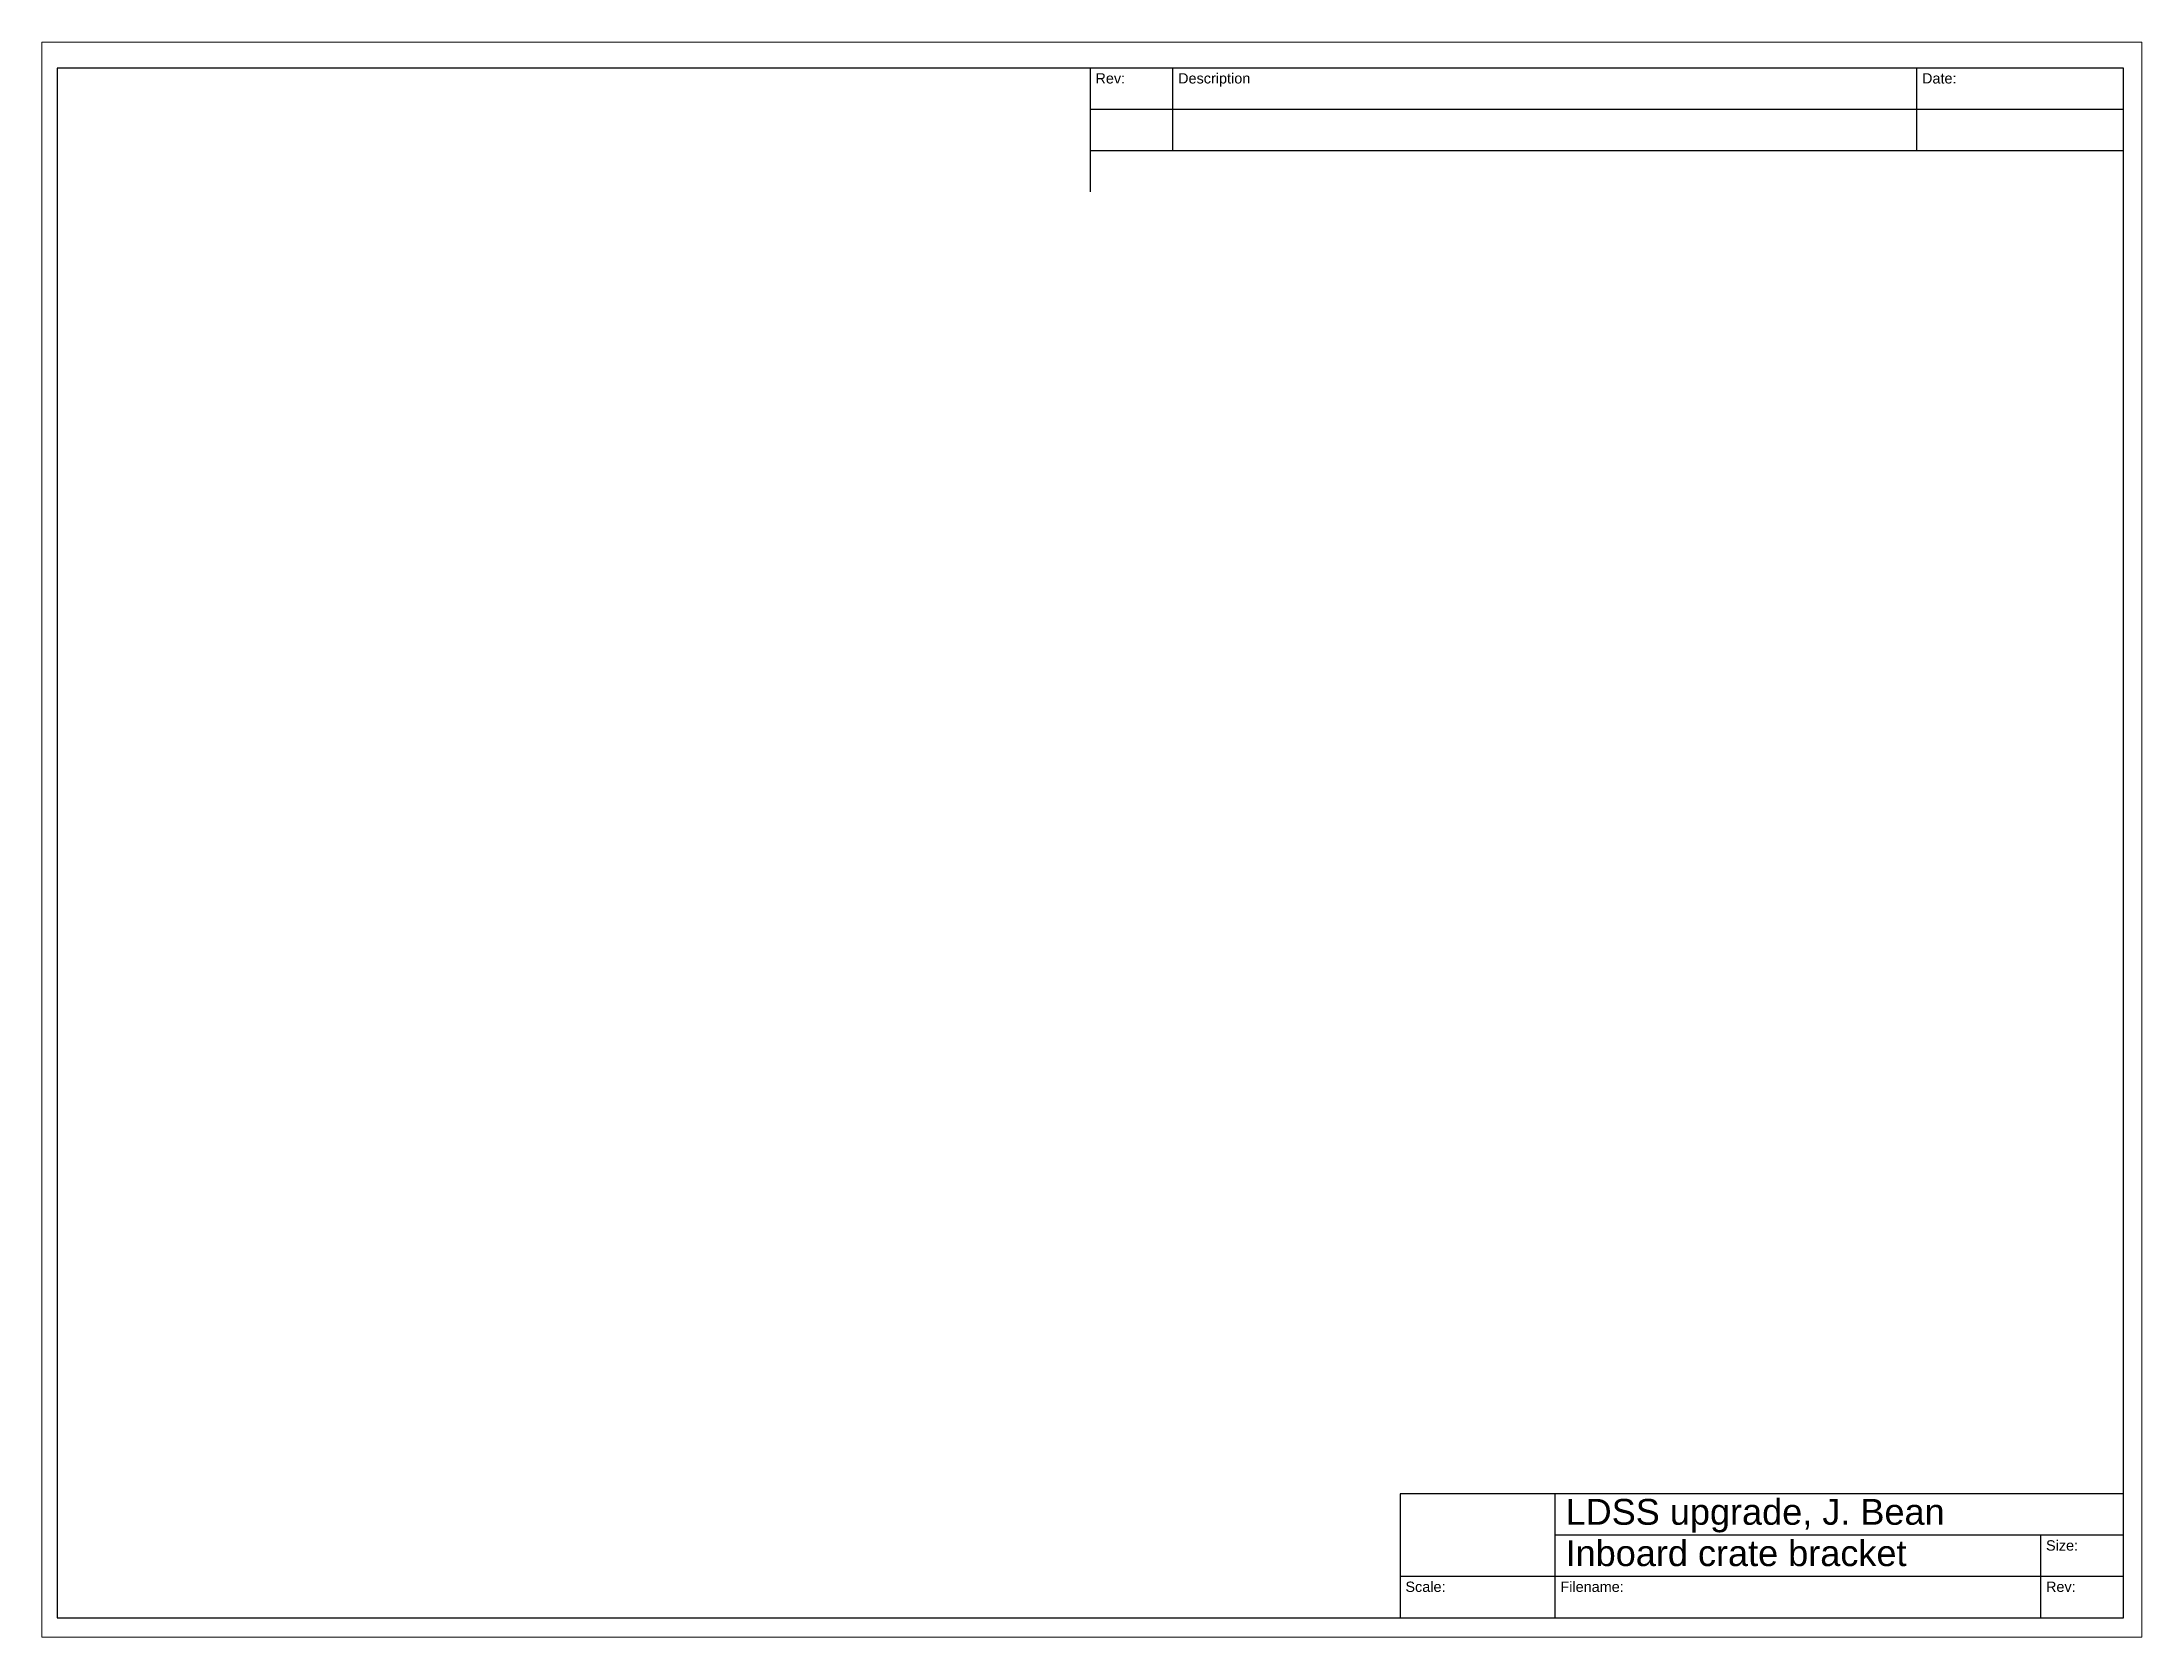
# Paper-space layout 'Inboard' of a CAD drawing. Header units: inches. Extents: x 0.2 to 10.3, y 0.2 to 7.9.
import ezdxf

# ---------------------------------------------------------------- set-up
doc = ezdxf.new("R2010")
doc.units = ezdxf.units.IN
doc.header["$MEASUREMENT"] = 0
doc.layers.add('TitleBlock', color=7, linetype='Continuous')
doc.layers.add('ViewportBoundary', color=7, linetype='Continuous')
doc.styles.get("Standard").update_dxf_attribs({"font": 'arial.ttf'})

psp = doc.layouts.new('Inboard')

# ---------------------------------------------------------------- linework, layer by layer
at = {"layer": 'TitleBlock'}
for p, q in [((10.25, 7.75), (0.25, 7.75)), ((0.25, 7.75), (0.25, 0.25)), ((10.25, 7.75), (5.25, 7.75)), ((5.25, 7.75), (5.25, 7.55)), ((5.65, 7.55), (5.65, 7.75)), ((9.25, 7.55), (9.25, 7.75)), ((10.25, 0.25), (10.25, 7.75)), ((10.25, 7.55), (10.25, 7.75)), ((5.25, 7.55), (10.25, 7.55)), ((5.25, 7.55), (5.25, 7.35)), ((5.65, 7.35), (5.65, 7.55)), ((9.25, 7.35), (9.25, 7.55)), ((10.25, 7.35), (10.25, 7.55)), ((5.25, 7.35), (10.25, 7.35)), ((5.25, 7.35), (5.25, 7.15)), ((10.25, 0.85), (6.75, 0.85)), ((6.75, 0.85), (6.75, 0.25)), ((7.5, 0.25), (7.5, 0.85)), ((10.25, 0.65), (10.25, 0.85)), ((10.25, 0.65), (7.5, 0.65)), ((9.85, 0.25), (9.85, 0.65)), ((10.25, 0.45), (10.25, 0.65)), ((10.25, 0.45), (6.75, 0.45)), ((10.25, 0.25), (10.25, 0.45)), ((0.25, 0.25), (10.25, 0.25)), ((6.75, 0.25), (10.25, 0.25))]:
    psp.add_line(p, q, dxfattribs=at)

# ---------------------------------------------------------------- texts
for s, height, p in [('Rev:', 0.05, (5.275, 7.675)), ('Description', 0.05, (5.675, 7.675)), ('Date:', 0.05, (9.275, 7.675)), ('LDSS upgrade, J. Bean', 0.125, (7.55, 0.7)), ('Inboard crate bracket', 0.125, (7.55, 0.5)), ('Size:', 0.05, (9.875, 0.575)), ('Scale:', 0.05, (6.775, 0.375)), ('Filename:', 0.05, (7.525, 0.375)), ('Rev:', 0.05, (9.875, 0.375))]:
    psp.add_text(s, height=height, dxfattribs=at).set_placement(p)

# ---------------------------------------------------------------- viewports
at = {"layer": 'ViewportBoundary'}
psp.add_viewport(center=(5.258, 4.016), size=(10.163, 7.71905), view_center_point=(59.7518, 29.3913), view_height=14.274083, dxfattribs=at)

doc.saveas('drawing.dxf')
